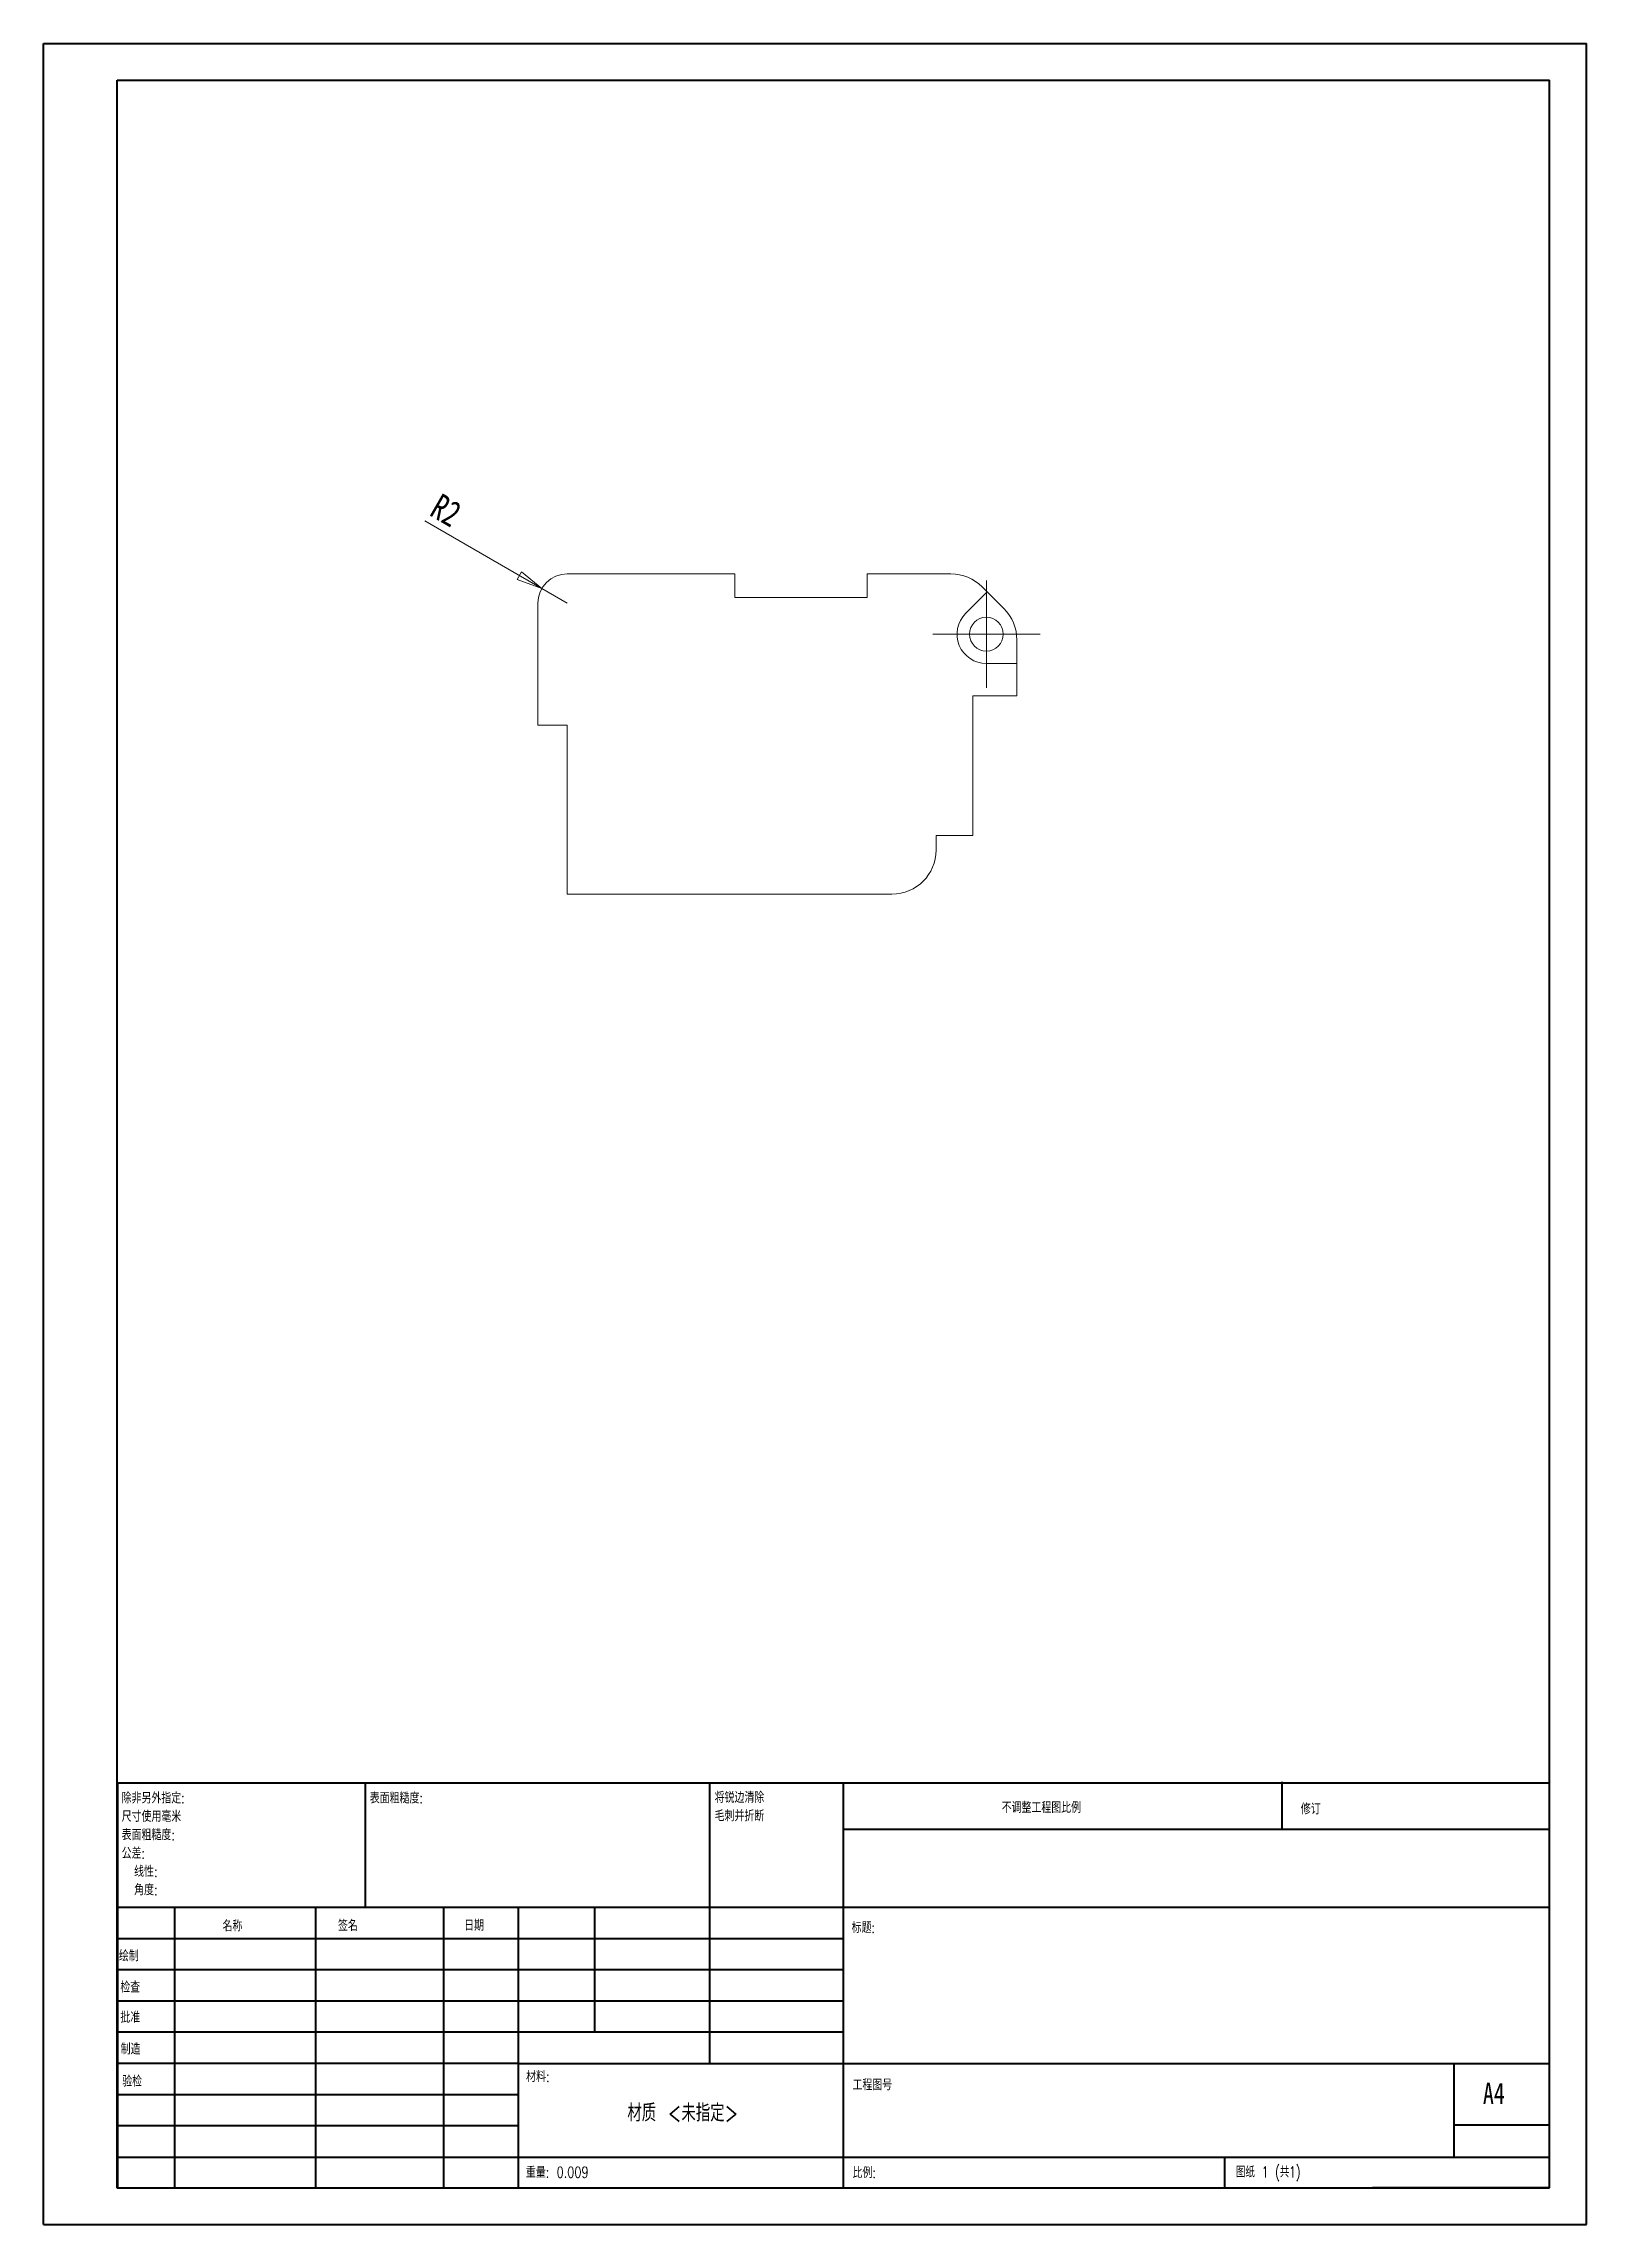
# Model space of a CAD drawing. Header units: millimetres. Extents: x 0 to 210, y 0 to 297.
import ezdxf

# ---------------------------------------------------------------- set-up
doc = ezdxf.new("R2010")
doc.units = ezdxf.units.MM
doc.styles.add('SLDTEXTSTYLE0', font='TXT', dxfattribs={"width": 0.75, "bigfont": 'bigfont'})
doc.styles.add('SLDTEXTSTYLE1', font='TXT', dxfattribs={"width": 0.75})
doc.styles.add('SLDTEXTSTYLE2', font='TXT', dxfattribs={"width": 0.694444, "bigfont": 'bigfont'})
doc.dimstyles.new('SLDDIMSTYLE0', dxfattribs={"dimtxt": 3.5, "dimasz": 3.556, "dimexe": 0, "dimexo": 0.0625, "dimgap": 0.875, "dimtad": 1, "dimlfac": 0.5, "dimrnd": 1e-09, "dimzin": 12, "dimdsep": 46, "dimtxsty": 'SLDTEXTSTYLE1', "dimblk1": 'CLOSED', "dimblk2": 'CLOSED', "dimsah": 1, "dimcen": 0, "dimadec": 0, "dimazin": 3, "dimtfac": 1, "dimtofl": 0, "dimtmove": 0, "dimatfit": 3, "dimldrblk": 'CLOSED', "dimfxl": 1, "dimfrac": 2, "dimtolj": 1, "dimtzin": 12, "dimarcsym": 0})

# ---------------------------------------------------------------- blocks, each defined once
blk = doc.blocks.new('SW_NOTE_0')
at = {"color": 0, "linetype": 'Continuous', "lineweight": 0, "char_height": 1.5, "attachment_point": 1, "style": 'SLDTEXTSTYLE0'}
for s, insert in [('\\M+18FAB锐边\\M+190B4\\M+18F9C', (0, 1.93)), ('\\M+196D1\\M+18E68\\M+19BF3\\M+190DC\\M+19266', (0, -0.57))]:
    blk.add_mtext(s, dxfattribs=dict(at, insert=insert))
blk = doc.blocks.new('SW_NOTE_1')
at = {"color": 0, "linetype": 'Continuous', "lineweight": 0, "char_height": 1.5, "attachment_point": 1, "style": 'SLDTEXTSTYLE0'}
for s, insert in [('\\M+18F9C\\M+194F1另\\M+18A4F\\M+18E77\\M+192E8:', (0, 1.93)), ('\\M+1955C\\M+196CA\\M+19165糙\\M+19378:', (0, -3.07)), ('\\M+18EDA\\M+190A1\\M+18E67\\M+19770\\M+19F7C\\M+195C4', (0, -0.57)), ('\\M+18CF6\\M+18DB7:', (0, -5.57)), ('线\\M+190AB:', (1.69, -8.07)), ('\\M+18A70\\M+19378:', (1.69, -10.57))]:
    blk.add_mtext(s, dxfattribs=dict(at, insert=insert))
blk = doc.blocks.new('_CLOSED')
at = {"color": 0, "linetype": 'ByBlock', "lineweight": -2}
for p, q in [((-1, 0.166667), (0, 0)), ((-1, 0.166667), (-1, -0.166667)), ((0, 0), (-1, -0.166667)), ((0, 0), (-1, 0))]:
    blk.add_line(p, q, dxfattribs=at)
blk = doc.blocks.new('_D')
at = {"color": 7, "linetype": 'Continuous', "lineweight": 0}
for q in [(51.95, 232.2), (71.36, 220.99)]:
    blk.add_line((67.9, 222.99), q, dxfattribs=at)
at = {"color": 7, "linetype": 'Continuous', "lineweight": 0, "xscale": 3.556, "yscale": 3.556, "rotation": 330}
blk.add_blockref('_CLOSED', (67.9, 222.99, -4.8), dxfattribs=at)
at = {"color": 7, "linetype": 'Continuous', "lineweight": 0, "insert": (54.19, 236.08, -4.8), "char_height": 3.5, "attachment_point": 1, "rotation": 330, "style": 'SLDTEXTSTYLE1'}
blk.add_mtext('R2', dxfattribs=at)
blk = doc.blocks.new('SW_CENTERMARKSYMBOL_0')
at = {"color": 0, "linetype": 'Continuous', "lineweight": 0}
for p, q in [((0, 5), (0, 7.3)), ((0, 0), (0, 5)), ((-5, 0), (-7.3, 0)), ((0, 0), (-5, 0)), ((0, 0), (0, -5)), ((0, 0), (5, 0)), ((5, 0), (7.3, 0)), ((0, -5), (0, -7.3))]:
    blk.add_line(p, q, dxfattribs=at)

msp = doc.modelspace()

# ---------------------------------------------------------------- linework, layer by layer
at = {"color": 7, "linetype": 'Continuous', "lineweight": 40}
for p, q in [((0.079, 0.215), (0.079, 297.215)), ((0.079, 297.215), (210.079, 297.215)), ((210.079, 0.215), (210.079, 297.215)), ((210.079, 292.215), (210.079, 297.215)), ((10.079, 292.215), (205.079, 292.215)), ((10.079, 5.215), (10.079, 292.215)), ((205.079, 5.215), (205.079, 292.215)), ((10.111, 60.371), (205.079, 60.371)), ((10.111, 60.371), (10.111, 5.121)), ((43.911, 43.371), (43.911, 60.371)), ((90.711, 60.371), (90.711, 22.121)), ((108.911, 60.371), (108.911, 5.121)), ((168.679, 54.09), (168.679, 60.465)), ((205.079, 53.996), (108.911, 53.996)), ((205.079, 43.371), (10.111, 43.371)), ((17.911, 43.371), (17.911, 5.121)), ((37.102, 43.371), (37.102, 5.121)), ((54.51, 43.371), (54.51, 5.121)), ((64.711, 5.121), (64.711, 43.371)), ((75.111, 26.371), (75.111, 43.371)), ((108.911, 39.121), (10.111, 39.121)), ((108.911, 34.871), (10.111, 34.871)), ((108.911, 30.621), (10.111, 30.621)), ((108.911, 26.371), (10.111, 26.371)), ((64.711, 22.121), (10.111, 22.121)), ((64.711, 22.121), (205.079, 22.121)), ((192.079, 9.465), (192.079, 22.215)), ((64.711, 17.871), (10.111, 17.871)), ((64.711, 13.621), (10.111, 13.621)), ((205.079, 13.715), (192.079, 13.715)), ((10.111, 9.371), (205.079, 9.371)), ((160.879, 5.215), (160.879, 9.465)), ((10.079, 5.215), (205.079, 5.215)), ((205.079, 5.215), (180.988, 5.215)), ((0.079, 0.215), (210.079, 0.215))]:
    msp.add_line(p, q, dxfattribs=at)
at = {"color": 7, "linetype": 'Continuous', "lineweight": 15}
for p, q in [((94.159, 224.99), (71.359, 224.99)), ((94.159, 221.79), (94.159, 224.99)), ((112.159, 221.79), (112.159, 224.99)), ((123.59, 224.99), (112.159, 224.99)), ((128.515, 222.55), (127.832, 223.233)), ((67.359, 220.99), (67.359, 204.39)), ((94.159, 221.79), (112.159, 221.79)), ((128.515, 222.55), (125.579, 219.614)), ((128.515, 222.55), (130.802, 220.263)), ((132.559, 216.021), (132.559, 212.786)), ((128.407, 212.786), (132.559, 212.786)), ((132.559, 208.39), (132.559, 212.786)), ((126.559, 208.39), (132.559, 208.39)), ((126.559, 189.39), (126.559, 208.39)), ((67.359, 204.39), (71.359, 204.39)), ((71.359, 204.39), (71.359, 181.39)), ((121.559, 189.39), (126.559, 189.39)), ((121.559, 187.39), (121.559, 189.39)), ((71.359, 181.39), (115.559, 181.39))]:
    msp.add_line(p, q, dxfattribs=at)
msp.add_circle((128.407, 216.786), 2.3, dxfattribs=at)
for centre, radius, start, end in [((71.359, 220.99), 4, 90, 180), ((123.59, 218.99), 6, 45, 90), ((126.559, 216.021), 6, 0, 45), ((128.407, 216.786), 4, 135, 270), ((115.559, 187.39), 6, 270, 0)]:
    msp.add_arc(centre, radius, start, end, dxfattribs=at)

# ---------------------------------------------------------------- block references
at = {"color": 7, "linetype": 'Continuous', "lineweight": 0}
for name, p in [('SW_CENTERMARKSYMBOL_0', (128.407, 216.786)), ('SW_NOTE_1', (10.704, 57.108)), ('SW_NOTE_0', (91.42, 57.19))]:
    msp.add_blockref(name, p, dxfattribs=at)

# ---------------------------------------------------------------- texts
for s, insert, char_height, attachment_point, style in [('\\M+1955C\\M+196CA\\M+19165糙\\M+19378:', (44.482, 59.04), 1.5, 1, 'SLDTEXTSTYLE0'), ('\\M+19573调\\M+190AE\\M+18D48\\M+192F6图\\M+194E4\\M+197E1', (130.493, 57.748), 1.5, 1, 'SLDTEXTSTYLE0'), ('\\M+18F43订', (171.206, 57.55), 1.5, 1, 'SLDTEXTSTYLE0'), ('\\M+196BC\\M+18FCC', (24.433, 41.622), 1.5, 1, 'SLDTEXTSTYLE0'), ('签\\M+196BC', (40.144, 41.683), 1.5, 1, 'SLDTEXTSTYLE0'), ('\\M+193FA\\M+18AFA', (57.326, 41.697), 1.5, 1, 'SLDTEXTSTYLE0'), ('标题:', (110.067, 41.399), 1.5, 1, 'SLDTEXTSTYLE0'), ('绘\\M+190A7', (10.323, 37.551), 1.5, 1, 'SLDTEXTSTYLE0'), ('检查', (10.521, 33.275), 1.5, 1, 'SLDTEXTSTYLE0'), ('\\M+194E1\\M+18F79', (10.513, 29.185), 1.5, 1, 'SLDTEXTSTYLE0'), ('\\M+190A7\\M+191A2', (10.566, 24.855), 1.5, 1, 'SLDTEXTSTYLE0'), ('\\M+18DDE\\M+197BF:', (65.757, 21.107), 1.5, 1, 'SLDTEXTSTYLE0'), ('验检', (10.78, 20.471), 1.5, 1, 'SLDTEXTSTYLE0'), ('\\M+18D48\\M+192F6图\\M+18D86', (110.185, 19.99), 1.5, 1, 'SLDTEXTSTYLE0'), ('A4', (196, 19.515), 2.9104, 1, 'SLDTEXTSTYLE1'), ('\\M+18DDE质 <\\M+196A2\\M+18E77\\M+192E8>', (87.077, 16.606), 2.38125, 2, 'SLDTEXTSTYLE0'), ('\\M+18F64\\M+197CA: 0.009', (65.729, 8.07), 1.4986, 1, 'SLDTEXTSTYLE0'), ('\\M+194E4\\M+197E1:', (110.185, 8.021), 1.5, 1, 'SLDTEXTSTYLE0'), ('图纸 1 (\\M+18BA41)', (162.357, 8.115), 1.5, 1, 'SLDTEXTSTYLE2')]:
    msp.add_mtext(s, dxfattribs=dict(at, insert=insert, char_height=char_height, attachment_point=attachment_point, style=style))

# ---------------------------------------------------------------- dimensions: what is measured, and where the dimension line sits
dim = msp.add_radius_dim(center=(71.359, 220.99), mpoint=(67.895, 222.99), dimstyle='SLDDIMSTYLE0', dxfattribs=at)
dim.commit()
dim.dimension.update_dxf_attribs({"geometry": '_D', "text_midpoint": (54.131, 230.937), "dimtype": 164})

doc.saveas('drawing.dxf')
